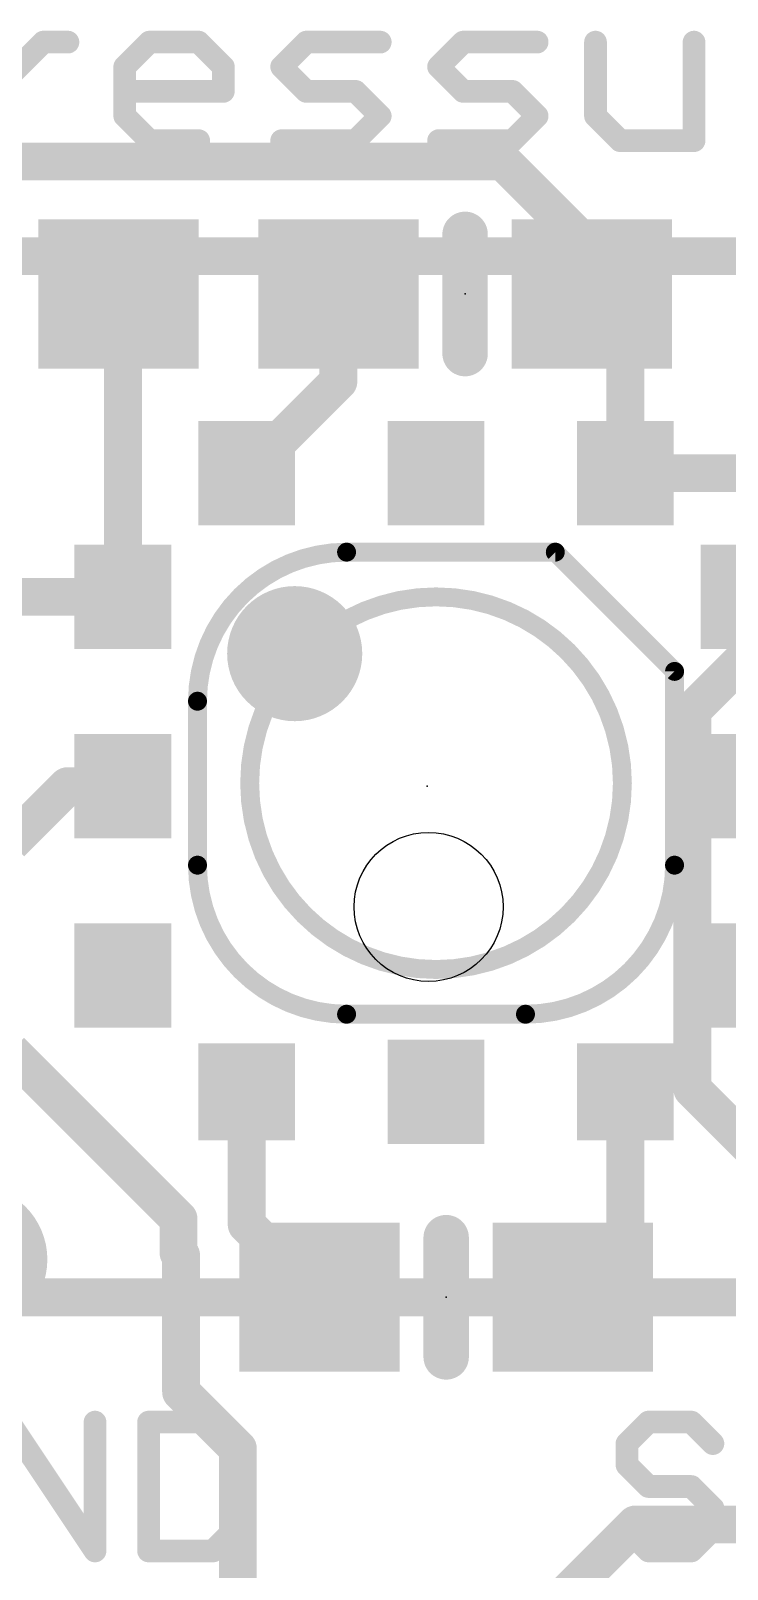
# Model space of a CAD drawing. Extents: x -4.1 to 26.3, y -5.6 to 21.9.
# Drawn here: x 6.23 to 10.9, y 3.64 to 13.96 of the extents above; entities that cross this region are included whole.
import ezdxf

# ---------------------------------------------------------------- set-up
doc = ezdxf.new("R2010")
doc.units = 0
for name, color, linetype in [('1', 12, 'CONTINUOUS'), ('16', 5, 'CONTINUOUS'), ('18', 110, 'CONTINUOUS'), ('20', 53, 'CONTINUOUS'), ('21', 40, 'CONTINUOUS'), ('23', 40, 'CONTINUOUS')]:
    doc.layers.add(name, color=color, linetype=linetype)

# ---------------------------------------------------------------- blocks, each defined once
blk = doc.blocks.new('RECT')
blk.add_solid([(-0.5, -0.5), (0.5, -0.5), (-0.5, 0.5), (0.5, 0.5)])
blk = doc.blocks.new('PIE')
at = {"const_width": 0.5}
blk.add_lwpolyline([(0, -0.25, 1), (0, 0.25, 1), (0, -0.25)], format="xyb", dxfattribs=at)
blk = doc.blocks.new('ROUNDV')
at = {"const_width": 0.5}
blk.add_lwpolyline([(0, -0.25, 1), (0, 0.25, 1), (0, -0.25)], format="xyb", dxfattribs=at)

msp = doc.modelspace()

# ---------------------------------------------------------------- linework, layer by layer
at = {"layer": '1', "const_width": 0.254}
for points in [[(6.008, 13.081), (9.398, 13.081)], [(9.398, 13.081), (9.994, 12.485)], [(9.994, 12.485), (9.994, 12.192)], [(6.819, 12.192), (6.849, 12.162)], [(6.849, 12.162), (6.849, 10.16)], [(8.294, 11.605), (8.294, 12.192)], [(10.219, 11.967), (9.994, 12.192)], [(10.219, 10.99), (10.219, 11.967)], [(7.679, 10.99), (8.294, 11.605)], [(10.219, 10.99), (12.065, 10.99)], [(6.849, 10.16), (5.334, 10.16)], [(6.477, 8.89), (6.096, 8.509)], [(6.849, 8.89), (6.477, 8.89)], [(6.096, 7.112), (7.2218, 5.9862)], [(7.679, 6.84), (7.679, 5.949)], [(10.219, 6.84), (10.219, 5.813)], [(7.2218, 5.9862), (7.2218, 5.7596)], [(7.679, 5.949), (8.167, 5.461)], [(7.2218, 5.7596), (7.239, 5.7424)], [(10.219, 5.813), (9.867, 5.461)], [(7.239, 5.7424), (7.239, 4.826)], [(7.239, 4.826), (7.62, 4.445)], [(7.62, 4.445), (7.62, 1.778)], [(8.89, 2.54), (10.287, 3.937)], [(10.287, 3.937), (11.684, 3.937)]]:
    msp.add_lwpolyline(points, dxfattribs=at)
at = {"layer": '1', "const_width": 0.127}
for points in [[(9.4429, 13.1259, 1), (9.3531, 13.0361)], [(9.398, 13.0175, 1), (9.398, 13.1445)], [(10.0575, 12.485, 1), (9.9305, 12.485)], [(9.9491, 12.4401, 1), (10.0389, 12.5299)], [(6.8639, 12.2369, 1), (6.7741, 12.1471)], [(6.9125, 12.162, 1), (6.7855, 12.162)], [(8.3575, 12.192, 1), (8.2305, 12.192)], [(10.0389, 12.2369, 1), (9.9491, 12.1471)], [(6.8041, 12.1171, 1), (6.8939, 12.2069)], [(9.9305, 12.192, 1), (10.0575, 12.192)], [(10.2825, 11.967, 1), (10.1555, 11.967)], [(10.1741, 11.9221, 1), (10.2639, 12.0119)], [(8.2305, 11.605, 1), (8.3575, 11.605)], [(8.3389, 11.5601, 1), (8.2491, 11.6499)], [(7.6341, 11.0349, 1), (7.7239, 10.9451)], [(10.219, 11.0535, 1), (10.219, 10.9265)], [(10.1555, 10.99, 1), (10.2825, 10.99)], [(6.7855, 10.16, 1), (6.9125, 10.16)], [(6.849, 10.0965, 1), (6.849, 10.2235)], [(6.477, 8.9535, 1), (6.477, 8.8265)], [(6.5219, 8.8451, 1), (6.4321, 8.9349)], [(6.849, 8.8265, 1), (6.849, 8.9535)], [(7.7425, 6.84, 1), (7.6155, 6.84)], [(10.2825, 6.84, 1), (10.1555, 6.84)], [(7.2853, 5.9862, 1), (7.1583, 5.9862)], [(7.1769, 5.9413, 1), (7.2667, 6.0311)], [(7.7239, 5.9939, 1), (7.6341, 5.9041)], [(7.6155, 5.949, 1), (7.7425, 5.949)], [(7.2667, 5.8045, 1), (7.1769, 5.7147)], [(10.2639, 5.7681, 1), (10.1741, 5.8579)], [(7.1583, 5.7596, 1), (7.2853, 5.7596)], [(7.3025, 5.7424, 1), (7.1755, 5.7424)], [(7.1941, 5.6975, 1), (7.2839, 5.7873)], [(10.1555, 5.813, 1), (10.2825, 5.813)], [(8.1221, 5.4161, 1), (8.2119, 5.5059)], [(9.8221, 5.5059, 1), (9.9119, 5.4161)], [(7.2839, 4.8709, 1), (7.1941, 4.7811)], [(7.1755, 4.826, 1), (7.3025, 4.826)], [(7.6835, 4.445, 1), (7.5565, 4.445)], [(7.5751, 4.4001, 1), (7.6649, 4.4899)], [(10.287, 4.0005, 1), (10.287, 3.8735)], [(10.3319, 3.8921, 1), (10.2421, 3.9819)]]:
    msp.add_lwpolyline(points, format="xyb", dxfattribs=at)
at = {"layer": '16', "const_width": 0.254}
for points in [[(13.335, 12.446), (5.334, 12.446)], [(10.668, 9.398), (12.065, 10.795)], [(10.668, 6.858), (10.668, 9.398)], [(11.557, 5.969), (10.668, 6.858)], [(11.049, 5.461), (4.318, 5.461)]]:
    msp.add_lwpolyline(points, dxfattribs=at)
at = {"layer": '16', "const_width": 0.127}
for points in [[(10.7315, 9.398, 1), (10.6045, 9.398)], [(10.6231, 9.4429, 1), (10.7129, 9.3531)], [(10.7129, 6.9029, 1), (10.6231, 6.8131)], [(10.6045, 6.858, 1), (10.7315, 6.858)]]:
    msp.add_lwpolyline(points, format="xyb", dxfattribs=at)
at = {"layer": '20'}
msp.add_circle((8.899, 8.08), 0.5, dxfattribs=at)
at = {"layer": '21'}
for points, const_width in [([(5.9842, 13.5512), (6.3147, 13.8817)], 0.1524), ([(6.3147, 13.8817), (6.48, 13.8817)], 0.1524), ([(6.8613, 13.7164), (7.0265, 13.8817)], 0.1524), ([(7.0265, 13.8817), (7.357, 13.8817)], 0.1524), ([(7.357, 13.8817), (7.5222, 13.7164)], 0.1524), ([(7.9137, 13.7164), (8.079, 13.8817)], 0.1524), ([(8.079, 13.8817), (8.5747, 13.8817)], 0.1524), ([(8.9662, 13.7164), (9.1314, 13.8817)], 0.1524), ([(9.1314, 13.8817), (9.6272, 13.8817)], 0.1524), ([(10.0187, 13.8817), (10.0187, 13.3859)], 0.1524), ([(10.6796, 13.2207), (10.6796, 13.8817)], 0.1524), ([(6.8613, 13.3859), (6.8613, 13.7164)], 0.1524), ([(7.5222, 13.7164), (7.5222, 13.5512)], 0.1524), ([(8.079, 13.5512), (7.9137, 13.7164)], 0.1524), ([(9.1314, 13.5512), (8.9662, 13.7164)], 0.1524), ([(7.5222, 13.5512), (6.8613, 13.5512)], 0.1524), ([(8.4095, 13.5512), (8.079, 13.5512)], 0.1524), ([(8.5747, 13.3859), (8.4095, 13.5512)], 0.1524), ([(9.4619, 13.5512), (9.1314, 13.5512)], 0.1524), ([(9.6272, 13.3859), (9.4619, 13.5512)], 0.1524), ([(7.0265, 13.2207), (6.8613, 13.3859)], 0.1524), ([(8.4095, 13.2207), (8.5747, 13.3859)], 0.1524), ([(9.4619, 13.2207), (9.6272, 13.3859)], 0.1524), ([(10.0187, 13.3859), (10.1839, 13.2207)], 0.1524), ([(7.357, 13.2207), (7.0265, 13.2207)], 0.1524), ([(7.9137, 13.2207), (8.4095, 13.2207)], 0.1524), ([(8.9662, 13.2207), (9.4619, 13.2207)], 0.1524), ([(10.1839, 13.2207), (10.6796, 13.2207)], 0.1524), ([(9.144, 11.792), (9.144, 12.592)], 0.3048), ([(8.349, 10.46), (9.749, 10.46)], 0.127), ([(9.749, 10.46), (10.549, 9.66)], 0.127), ([(10.549, 9.66), (10.549, 8.36)], 0.127), ([(7.349, 8.36), (7.349, 9.46)], 0.127), ([(9.549, 7.36), (8.349, 7.36)], 0.127), ([(9.017, 5.861), (9.017, 5.061)], 0.3048), ([(6.0854, 4.6235), (6.6617, 3.7592)], 0.1524), ([(6.6617, 3.7592), (6.6617, 4.6235)], 0.1524), ([(7.021, 4.6235), (7.021, 3.7592)], 0.1524), ([(7.4531, 4.6235), (7.021, 4.6235)], 0.1524), ([(7.5972, 4.4795), (7.4531, 4.6235)], 0.1524), ([(10.374, 4.6235), (10.2299, 4.4795)], 0.1524), ([(10.6621, 4.6235), (10.374, 4.6235)], 0.1524), ([(10.8061, 4.4795), (10.6621, 4.6235)], 0.1524), ([(7.5972, 3.9033), (7.5972, 4.4795)], 0.1524), ([(10.2299, 4.4795), (10.2299, 4.3354)], 0.1524), ([(10.2299, 4.3354), (10.374, 4.1914)], 0.1524), ([(10.374, 4.1914), (10.6621, 4.1914)], 0.1524), ([(10.6621, 4.1914), (10.8061, 4.0473)], 0.1524), ([(10.8061, 4.0473), (10.8061, 3.9033)], 0.1524), ([(7.4531, 3.7592), (7.5972, 3.9033)], 0.1524), ([(10.374, 3.7592), (10.2299, 3.9033)], 0.1524), ([(10.8061, 3.9033), (10.6621, 3.7592)], 0.1524), ([(7.021, 3.7592), (7.4531, 3.7592)], 0.1524), ([(10.6621, 3.7592), (10.374, 3.7592)], 0.1524)]:
    msp.add_lwpolyline(points, dxfattribs=dict(at, const_width=const_width))
for points, const_width in [([(6.3147, 13.9198, 1), (6.3147, 13.8436)], 0.0762), ([(6.3417, 13.8547, 1), (6.2878, 13.9086)], 0.0762), ([(6.48, 13.8436, 1), (6.48, 13.9198)], 0.0762), ([(7.0265, 13.9198, 1), (7.0265, 13.8436)], 0.0762), ([(7.0535, 13.8547, 1), (6.9996, 13.9086)], 0.0762), ([(7.3839, 13.9086, 1), (7.3301, 13.8547)], 0.0762), ([(7.357, 13.8436, 1), (7.357, 13.9198)], 0.0762), ([(8.079, 13.9198, 1), (8.079, 13.8436)], 0.0762), ([(8.1059, 13.8547, 1), (8.052, 13.9086)], 0.0762), ([(8.5747, 13.8436, 1), (8.5747, 13.9198)], 0.0762), ([(9.1314, 13.9198, 1), (9.1314, 13.8436)], 0.0762), ([(9.1584, 13.8547, 1), (9.1045, 13.9086)], 0.0762), ([(9.6272, 13.8436, 1), (9.6272, 13.9198)], 0.0762), ([(10.0568, 13.8817, 1), (9.9806, 13.8817)], 0.0762), ([(10.7177, 13.8817, 1), (10.6415, 13.8817)], 0.0762), ([(6.8343, 13.7434, 1), (6.8882, 13.6895)], 0.0762), ([(6.8994, 13.7164, 1), (6.8232, 13.7164)], 0.0762), ([(7.5603, 13.7164, 1), (7.4841, 13.7164)], 0.0762), ([(7.4953, 13.6895, 1), (7.5492, 13.7434)], 0.0762), ([(7.9407, 13.7434, 1), (7.8868, 13.6895)], 0.0762), ([(7.8868, 13.7434, 1), (7.9407, 13.6895)], 0.0762), ([(8.9931, 13.7434, 1), (8.9393, 13.6895)], 0.0762), ([(8.9393, 13.7434, 1), (8.9931, 13.6895)], 0.0762), ([(6.8613, 13.5893, 1), (6.8613, 13.5131)], 0.0762), ([(7.5222, 13.5131, 1), (7.5222, 13.5893)], 0.0762), ([(8.079, 13.5893, 1), (8.079, 13.5131)], 0.0762), ([(8.4364, 13.5781, 1), (8.3825, 13.5242)], 0.0762), ([(8.4095, 13.5131, 1), (8.4095, 13.5893)], 0.0762), ([(9.1314, 13.5893, 1), (9.1314, 13.5131)], 0.0762), ([(9.4889, 13.5781, 1), (9.435, 13.5242)], 0.0762), ([(9.4619, 13.5131, 1), (9.4619, 13.5893)], 0.0762), ([(7.4841, 13.5512, 1), (7.5603, 13.5512)], 0.0762), ([(8.052, 13.5242, 1), (8.1059, 13.5781)], 0.0762), ([(9.1045, 13.5242, 1), (9.1584, 13.5781)], 0.0762), ([(6.8882, 13.4129, 1), (6.8343, 13.359)], 0.0762), ([(6.8232, 13.3859, 1), (6.8994, 13.3859)], 0.0762), ([(8.6016, 13.359, 1), (8.5478, 13.4129)], 0.0762), ([(8.5478, 13.359, 1), (8.6016, 13.4129)], 0.0762), ([(9.6541, 13.359, 1), (9.6002, 13.4129)], 0.0762), ([(9.6002, 13.359, 1), (9.6541, 13.4129)], 0.0762), ([(10.0456, 13.4129, 1), (9.9917, 13.359)], 0.0762), ([(9.9806, 13.3859, 1), (10.0568, 13.3859)], 0.0762), ([(7.0265, 13.2588, 1), (7.0265, 13.1826)], 0.0762), ([(6.9996, 13.1938, 1), (7.0535, 13.2476)], 0.0762), ([(7.357, 13.1826, 1), (7.357, 13.2588)], 0.0762), ([(7.9137, 13.2588, 1), (7.9137, 13.1826)], 0.0762), ([(8.3825, 13.2476, 1), (8.4364, 13.1938)], 0.0762), ([(8.4095, 13.1826, 1), (8.4095, 13.2588)], 0.0762), ([(8.9662, 13.2588, 1), (8.9662, 13.1826)], 0.0762), ([(9.435, 13.2476, 1), (9.4889, 13.1938)], 0.0762), ([(9.4619, 13.1826, 1), (9.4619, 13.2588)], 0.0762), ([(10.1839, 13.2588, 1), (10.1839, 13.1826)], 0.0762), ([(10.157, 13.1938, 1), (10.2108, 13.2476)], 0.0762), ([(10.6415, 13.2207, 1), (10.7177, 13.2207)], 0.0762), ([(10.6796, 13.1826, 1), (10.6796, 13.2588)], 0.0762), ([(9.2202, 12.592, 1), (9.0678, 12.592)], 0.1524), ([(9.0678, 11.792, 1), (9.2202, 11.792)], 0.1524), ([(8.349, 10.46, 0.4142), (7.349, 9.46)], 0.127), ([(8.349, 10.4918, 1), (8.349, 10.4283)], 0.0635), ([(8.349, 10.4283, 1), (8.349, 10.4918)], 0.0635), ([(9.7715, 10.4825, 1), (9.7265, 10.4375)], 0.0635), ([(9.749, 10.4283, 1), (9.749, 10.4918)], 0.0635), ([(8.949, 7.66, 1), (8.949, 10.16, 1), (8.949, 7.66)], 0.127), ([(10.5808, 9.66, 1), (10.5173, 9.66)], 0.0635), ([(10.5265, 9.6375, 1), (10.5715, 9.6825)], 0.0635), ([(7.3807, 9.46, 1), (7.3173, 9.46)], 0.0635), ([(7.3173, 9.46, 1), (7.3807, 9.46)], 0.0635), ([(7.349, 8.36, 0.4142), (8.349, 7.36)], 0.127), ([(7.3807, 8.36, 1), (7.3173, 8.36)], 0.0635), ([(7.3173, 8.36, 1), (7.3807, 8.36)], 0.0635), ([(9.549, 7.36, 0.4142), (10.549, 8.36)], 0.127), ([(10.5808, 8.36, 1), (10.5173, 8.36)], 0.0635), ([(10.5173, 8.36, 1), (10.5808, 8.36)], 0.0635), ([(8.349, 7.3918, 1), (8.349, 7.3283)], 0.0635), ([(8.349, 7.3283, 1), (8.349, 7.3918)], 0.0635), ([(9.549, 7.3918, 1), (9.549, 7.3283)], 0.0635), ([(9.549, 7.3283, 1), (9.549, 7.3918)], 0.0635), ([(9.0932, 5.861, 1), (8.9408, 5.861)], 0.1524), ([(8.9408, 5.061, 1), (9.0932, 5.061)], 0.1524), ([(6.6998, 4.6235, 1), (6.6236, 4.6235)], 0.0762), ([(7.0591, 4.6235, 1), (6.9829, 4.6235)], 0.0762), ([(7.021, 4.6616, 1), (7.021, 4.5854)], 0.0762), ([(7.4801, 4.6505, 1), (7.4262, 4.5966)], 0.0762), ([(7.4531, 4.5854, 1), (7.4531, 4.6616)], 0.0762), ([(10.374, 4.6616, 1), (10.374, 4.5854)], 0.0762), ([(10.4009, 4.5966, 1), (10.347, 4.6505)], 0.0762), ([(10.689, 4.6505, 1), (10.6351, 4.5966)], 0.0762), ([(10.6621, 4.5854, 1), (10.6621, 4.6616)], 0.0762), ([(7.6353, 4.4795, 1), (7.5591, 4.4795)], 0.0762), ([(7.5702, 4.4525, 1), (7.6241, 4.5064)], 0.0762), ([(10.268, 4.4795, 1), (10.1918, 4.4795)], 0.0762), ([(10.203, 4.5064, 1), (10.2569, 4.4525)], 0.0762), ([(10.7792, 4.4525, 1), (10.8331, 4.5064)], 0.0762), ([(10.2569, 4.3624, 1), (10.203, 4.3085)], 0.0762), ([(10.1918, 4.3354, 1), (10.268, 4.3354)], 0.0762), ([(10.374, 4.2295, 1), (10.374, 4.1533)], 0.0762), ([(10.347, 4.1644, 1), (10.4009, 4.2183)], 0.0762), ([(10.689, 4.2183, 1), (10.6351, 4.1644)], 0.0762), ([(10.6621, 4.1533, 1), (10.6621, 4.2295)], 0.0762), ([(10.8442, 4.0473, 1), (10.768, 4.0473)], 0.0762), ([(10.7792, 4.0204, 1), (10.8331, 4.0743)], 0.0762), ([(7.5591, 3.9033, 1), (7.6353, 3.9033)], 0.0762), ([(7.6241, 3.8763, 1), (7.5702, 3.9302)], 0.0762), ([(10.2569, 3.9302, 1), (10.203, 3.8763)], 0.0762), ([(10.768, 3.9033, 1), (10.8442, 3.9033)], 0.0762), ([(10.8331, 3.8763, 1), (10.7792, 3.9302)], 0.0762), ([(7.021, 3.7973, 1), (7.021, 3.7211)], 0.0762), ([(7.4262, 3.7861, 1), (7.4801, 3.7323)], 0.0762), ([(7.4531, 3.7211, 1), (7.4531, 3.7973)], 0.0762), ([(10.374, 3.7973, 1), (10.374, 3.7211)], 0.0762), ([(10.347, 3.7323, 1), (10.4009, 3.7861)], 0.0762), ([(10.6351, 3.7861, 1), (10.689, 3.7323)], 0.0762), ([(10.6621, 3.7211, 1), (10.6621, 3.7973)], 0.0762), ([(6.6236, 3.7592, 1), (6.6998, 3.7592)], 0.0762), ([(6.63, 3.7381, 1), (6.6934, 3.7803)], 0.0762), ([(6.9829, 3.7592, 1), (7.0591, 3.7592)], 0.0762)]:
    msp.add_lwpolyline(points, format="xyb", dxfattribs=dict(at, const_width=const_width))
at = {"layer": '23'}
for p in [(9.144, 12.192), (8.89, 8.89), (9.017, 5.461)]:
    msp.add_point(p, dxfattribs=at)

# ---------------------------------------------------------------- block references
at = {"layer": '1', "xscale": 1.075, "rotation": 180}
for p in [(6.819, 12.192), (8.294, 12.192), (9.994, 12.192)]:
    msp.add_blockref('RECT', p, dxfattribs=at)
at = {"layer": '1', "yscale": 0.65, "rotation": 90}
for p, xscale in [((7.679, 10.99), 0.7), ((8.949, 10.99), 0.7), ((10.219, 10.99), 0.7), ((6.849, 10.16), 0.7), ((11.049, 10.16), 0.7), ((6.849, 8.89), 0.7), ((11.049, 8.89), 0.7), ((6.849, 7.62), 0.7), ((11.049, 7.62), 0.7), ((7.679, 6.84), 0.65), ((8.949, 6.84), 0.7), ((10.219, 6.84), 0.65)]:
    msp.add_blockref('RECT', p, dxfattribs=dict(at, xscale=xscale))
at = {"layer": '1'}
msp.add_blockref('PIE', (5.842, 5.715), dxfattribs=at)
at = {"layer": '1', "xscale": 1.075}
for p in [(8.167, 5.461), (9.867, 5.461)]:
    msp.add_blockref('RECT', p, dxfattribs=at)
at = {"layer": '18', "xscale": 0.9064, "yscale": 0.9064}
msp.add_blockref('ROUNDV', (8.001, 9.779), dxfattribs=at)
msp.add_blockref('ROUNDV', (8.001, 9.779), dxfattribs=at)

doc.saveas('drawing.dxf')
